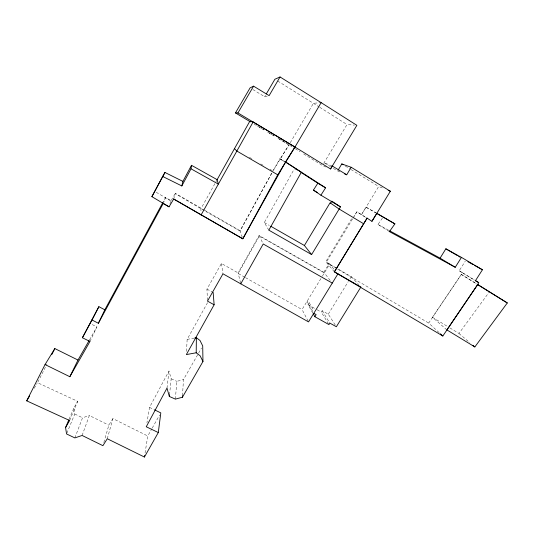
<?xml version="1.0" encoding="UTF-8"?>
<svg xmlns="http://www.w3.org/2000/svg" width="534" height="534" viewBox="0 0 534 534"><rect width="100%" height="100%" fill="white"/><g stroke="black" fill="none" stroke-linecap="round" stroke-linejoin="round"><path stroke-width="0.4" stroke-dasharray="2.67 2" d="M186.526 351.385L187.147 339.384L207.559 302.638M182.515 395.647L183.449 379.607L198.201 353.802M175.372 399.105L176.834 381.343L183.449 379.607M169.505 394.846L171.18 378.82L168.984 370.956L149.513 407.395L146.937 422.728M166.988 388.111L168.984 370.956M145.061 452.992L147.751 436.004L151.83 428.782M107.267 438.734L112.921 418.629L147.751 436.004M103.823 442.526L108.829 425.184L112.921 418.629M173.683 199.022L175.352 193.328L204.068 209.915M169.972 203.915L171.013 200.637L165.587 197.493L163.224 201.865M82.116 435.464L89.352 415.485L108.829 425.184M74.86 437.913L82.543 417.788L89.352 415.485M163.23 203.474L165.587 197.493M66.877 433.181L74.773 414.024L73.872 407.983L77.677 401.341L37.547 382.704L46.945 364.148M69.62 420.505L77.677 401.341M69.086 419.27L73.872 407.983M89.972 341.473L96.921 326.901L91.261 324.091M439.142 332.635L428.689 323.07L461.343 274.436L462.297 272.647L459.18 270.825L465.274 261.193M271.673 173.149L240.133 231.129L205.196 211.17M242.289 237.33L239.966 230.648L279.843 158.745L285.557 161.996M217.131 179.658L200.924 208.727L200.984 211.878M268.842 230.161L264.31 222.551L294.194 169.091M240.58 283.04L238.097 272.901L259.063 235.521L323.831 272.287L330.286 280.537M207.452 300.322L206.945 289.108L221.43 263.476L238.097 272.901M152.237 428.061L159.579 415.065M89.512 339.878L96.921 326.901M198.608 353.087L201.478 348.068M252.876 89.552L264.664 96.721L265.478 95.326M312.877 313.178L308.038 304.667L309.199 302.678L307.023 301.456L313.825 313.325M290.249 142.738L313.438 103.282L321.141 102.641M171.294 200.33L175.352 193.328M328.523 323.904L321.294 312.123L322.129 310.721L328.283 314.159L335.913 326.04M34.209 388.285L37.126 383.399M323.684 163.377L347.007 124.549L354.402 125.13M334.384 271.846L325.78 261.733L352.066 217.965M352.587 218.873L326.281 262.327L337.027 268.702M353.014 218.166L356.899 211.751L367.092 218.139M308.151 321.168L302.057 309.546L321.962 276.846M322.389 276.138L329.645 264.183L336.854 268.342M376.83 213.293L366.037 207.192L361.451 214.741L366.344 217.812M323.831 272.287L329.124 263.582L325.78 261.733M382.331 187.948L378.679 186.453L361.451 214.741L356.899 211.751L353.955 216.317M328.283 314.159L348.235 281.612M349.97 278.781L351.272 276.659L337.575 268.756M446.871 329.892L432.473 317.283L461.343 274.436L477.716 284.522M389.426 231.629L377.945 224.467L383.072 217.158M449.895 327.923L458.96 333.456L488.857 292.545M264.664 96.721L268.375 95.813M187.147 339.384L194.843 337.982M332.315 166.027L324.071 162.737L330.486 166.635M337.615 170.96L339.891 171.915M326.107 167.069L322.409 165.493L302.911 153.478M171.18 378.82L176.834 381.343M74.773 414.024L82.543 417.788M149.513 407.395L153.745 409.458M377.945 224.467L388.912 230.408M206.945 289.108L213.159 292.552M308.038 304.667L316.408 309.38M317.109 309.767L321.294 312.123M244.786 277.219L238.257 273.541L259.304 236.021L324.325 272.921M245.506 277.633L302.057 309.546M264.31 222.551L269.323 225.421M204.489 210.763L175.252 193.662M204.789 210.329L239.966 230.648M249.385 157.323L252.228 158.978M260.766 163.938L263.609 165.593M270.01 169.318L272.861 170.973L288.987 144.894L280.176 158.938L284.355 161.635M366.037 207.192L375.976 213.006M337.742 269.123L428.689 323.07M156.228 192.273L170.9 200.998M254.01 124.001L256.867 125.71M257.582 126.137L264.717 130.396M258.997 126.945L263.996 129.936M333.336 168.364L336.901 170.526M462.297 272.647L474.633 280.13M459.18 270.825L475.447 280.704M345.344 166.081L350.304 169.118M351.018 169.552L378.679 186.453M432.473 317.283L447.112 326.221M289.682 145.321L294.554 148.325M295.255 148.752L300.128 151.763M461.343 274.436L476.742 284.028M277.68 81.001L319.032 106.827M319.733 107.267L347.007 124.549M279.843 158.745L284.535 161.809M458.96 333.456L469.76 342.628M351.272 276.659L358.628 284.569M329.124 263.582L334.317 269.597M322.129 310.721L329.838 323.103M309.199 302.678L313.685 310.401M259.063 235.521L263.209 243.991M221.43 263.476L222.972 273.815M273.995 135.943L267.574 132.105L273.995 135.916M288.273 144.467L277.567 138.072L288.273 144.467"/><path stroke-width="0.8" d="M68.766 420.024L65.575 427.554L66.563 433.948L74.86 437.913L82.116 435.464L102.915 445.676L107.267 438.734L144.42 457.037L158.304 432.553L146.256 426.759L166.988 388.111L169.338 396.448L175.372 399.105L182.421 397.249L202.96 361.491L200.103 355.764L196.205 352.78L196.378 337.702L194.843 337.982M182.421 397.249L182.515 395.647M169.338 396.448L169.505 394.846M158.304 432.553L160.807 412.895L154.453 409.805M191.012 168.817L191.506 165.313L217.131 179.658L218.333 184.083L191.012 168.817L181.827 185.945L162.676 176.454L151.896 196.666L169.044 206.832L173.683 199.022L242.803 238.811L285.557 161.996L294.975 147.03L321.141 102.641L280.05 76.963L274.877 79.252L266.299 93.924M144.42 457.037L144.674 455.415M181.827 185.945L182.895 181.386L191.506 165.313M65.575 427.554L69.62 420.505L26.7 400.834L45.056 364.562L69.834 376.724L89.972 341.473L82.403 337.748L92.015 319.973L98.383 323.277L104.824 309.8L162.83 202.6M69.834 376.724L77.991 360.056L89.098 340.599M51.831 354.503L54.835 348.569L77.991 360.056M92.015 319.973L98.877 306.683L104.824 309.8M82.403 337.748L98.877 306.683M182.895 181.386L164.953 172.469L151.896 196.666M98.383 323.277L163.23 203.474L169.044 206.832M475.32 280.55L478.744 282.626L477.716 284.522L442.833 336.013L334.384 271.846L367.092 218.139L371.931 221.316L390.354 191.239L351.185 167.275L341.793 163.918L338.035 170.259M351.185 167.275L346.713 174.778L332.315 166.027L330.539 168.964L294.975 147.03L277.74 174.818L242.803 238.811L173.683 199.022M217.078 179.764L249.718 121.392L253.136 121.966L294.975 147.03L237.924 112.928L235.454 112.921L250.099 87.863L253.583 86.161L269.123 95.633L280.05 76.963M201.051 215.028L253.136 121.966M213.159 292.552L214.127 304.774L186.353 354.583L196.205 352.78M214.127 304.774L207.486 301.123L222.972 273.815L240.774 283.828L263.209 243.991L332.275 283.08M162.676 176.454L164.953 172.469M237.924 112.928L253.583 86.161M367.092 218.139L334.384 271.846L360.891 287.005L336.36 326.741L329.838 323.103L328.951 324.599L314.893 316.722L316.128 314.613L313.825 313.325M330.613 203.174L331.828 201.124M332.495 201.565L340.465 206.865L311.616 254.571L268.842 230.161L301.33 172.275L285.557 161.996L325.593 187.821L320.901 195.184L313.418 190.131L317.81 183.215L325.593 187.821M26.7 400.834L29.617 395.954M330.539 168.964L356.866 125.33L321.141 102.641M311.616 254.571L304.4 245.493L330.079 202.807L339.163 209.041L363.5 223.686M45.056 364.562L54.835 348.569M337.955 273.808L308.532 321.895L240.774 283.828M371.931 221.316L376.83 213.293L394.9 223.859L389.426 231.629L455.255 267.287L461.449 257.388L482.436 269.77L475.447 280.704L478.744 282.626M389.64 230.808L440.083 258.142L445.863 248.804L461.449 257.388M474.846 346.94L507.3 302.952L477.716 284.522L446.871 329.892L474.846 346.94L472.944 345.324M388.165 190.338L390.354 191.239M344.437 173.824L346.713 174.778M467.891 261.713L472.977 264.53M474.432 265.338L482.436 269.77M394.9 223.859L376.684 213.42M270.751 226.242L304.4 245.493M295.275 168.757L297.291 169.932M277.74 174.818L236.822 151.029L234.446 148.632M445.863 248.804L457.204 255.492M458.619 256.327L460.034 257.161M235.454 112.921L250.439 121.872M313.418 190.131L317.67 192.667M320.901 195.184L340.465 206.865M440.083 258.142L455.255 267.287M341.793 163.918L343.215 164.786M507.3 302.952L477.443 284.462M301.083 172.422L317.81 183.215M196.378 337.702L200.03 340.518L202.706 345.919L202.96 361.491M440.37 333.763L442.833 336.013M313.278 313.885L314.893 316.722"/></g></svg>
